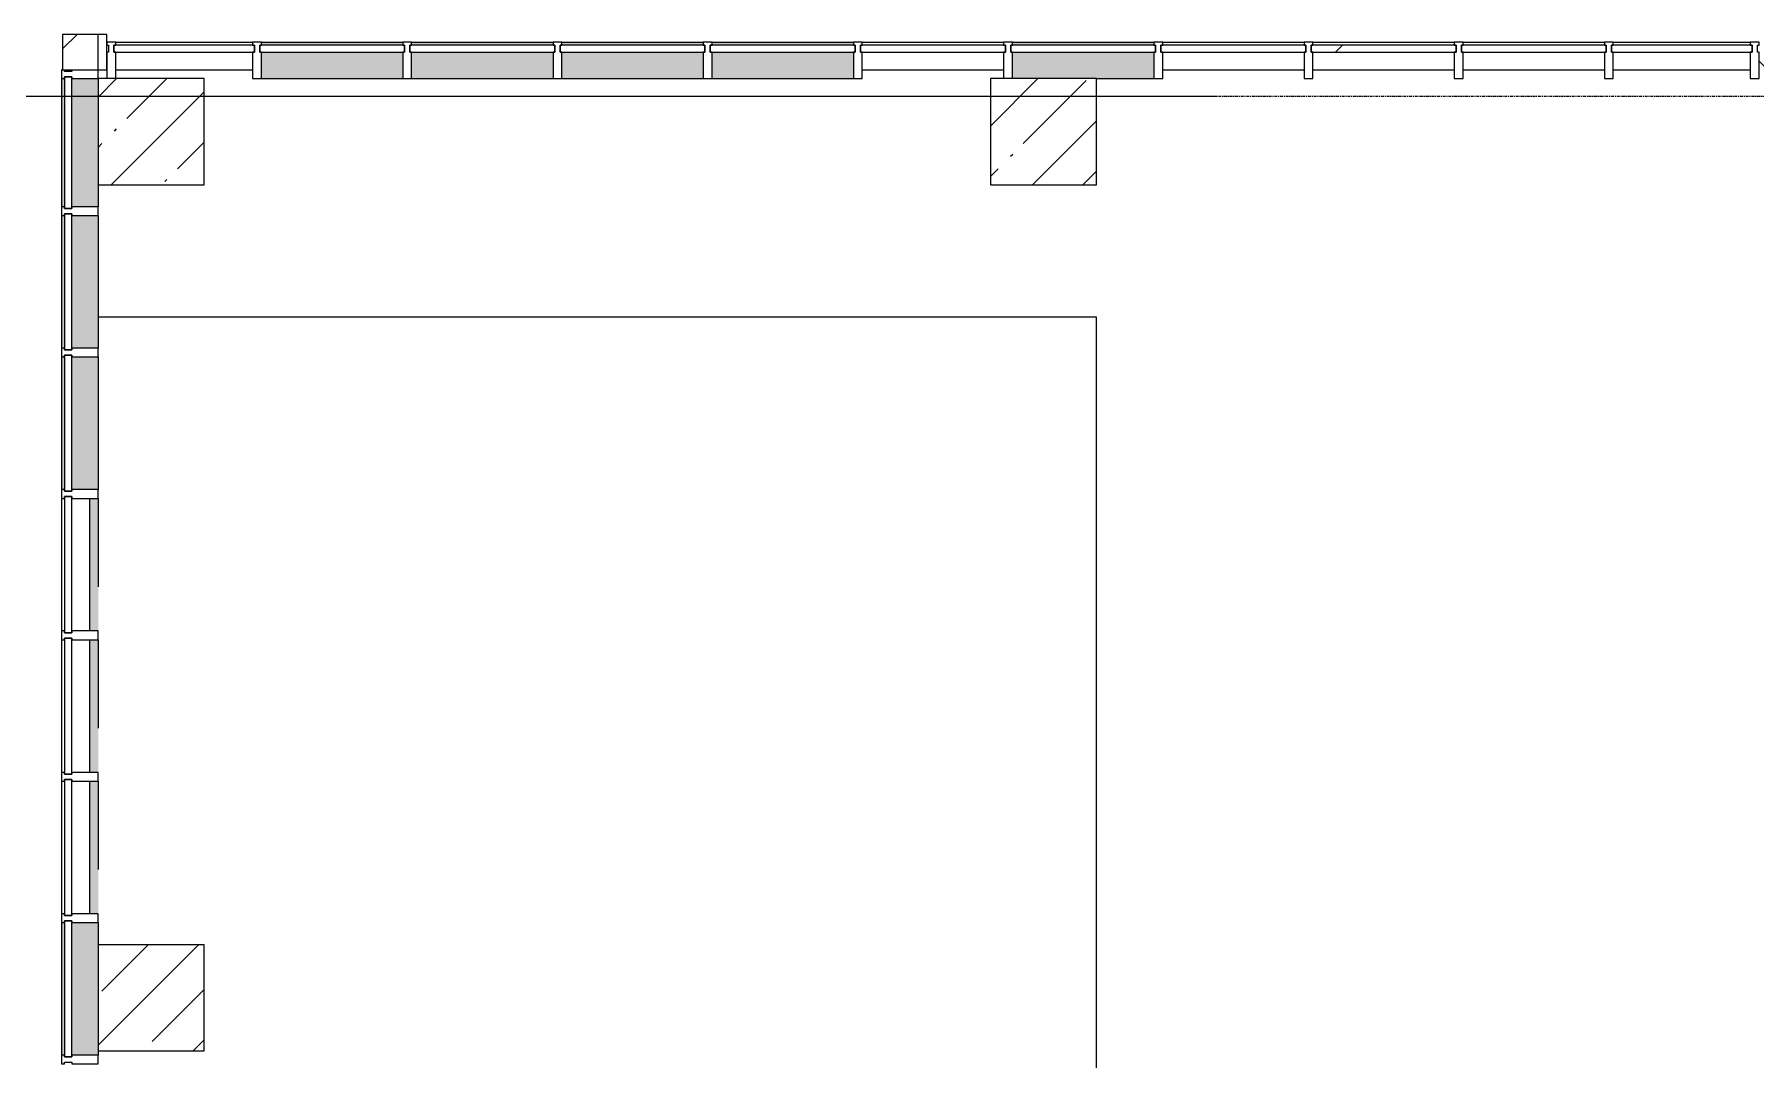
# Model space of a CAD drawing. Header units: millimetres. Extents: x 34897 to 231692, y -8553 to 29000.
# Drawn here: x 108382 to 118122, y 21550 to 27350 of the extents above; entities that cross this region are included whole.
import ezdxf

# ---------------------------------------------------------------- set-up
doc = ezdxf.new("R2010")
doc.units = ezdxf.units.MM
doc.linetypes.add('200_ШТРИХ__ш1_п0_6_', pattern=[800, 500, -300])
doc.linetypes.add('Осевая', pattern=[31.75, 6.35, -4.7625, 15.875, -4.7625])
for name, color, linetype, lineweight in [('A-DETL-MBND-1', 7, '200_ШТРИХ__ш1_п0_6_', 9), ('A-GLAZ-CURT-2', 7, 'Continuous', 5), ('A-GLAZ-CWMG-2', 7, 'Continuous', 5), ('A-WALL-3', 7, 'Continuous', 5), ('S-COLS-3', 7, 'Continuous', 5), ('Оси', 7, 'Continuous', 9), ('Оси-2', 7, 'Осевая', 9)]:
    doc.layers.add(name, color=color, linetype=linetype, lineweight=lineweight)
doc.layers.add('A-FLOR-1', color=7, linetype='Continuous', lineweight=5, true_color=0xaaaaaa)
doc.layers.add('A-GLAZ-CWMG-3', color=7, linetype='Continuous', lineweight=5, true_color=0x383e42)

# ---------------------------------------------------------------- blocks, each defined once
blk = doc.blocks.new('Прямоугольный импост - Импост структурный с накладкой - 190мм-22856805-2_10_2_птичка')
at = {"layer": 'A-GLAZ-CWMG-2'}
for p, q in [((0, 17), (-50, 17)), ((-50, 17), (-50, 0)), ((-50, 0), (-40, 0)), ((-40, 0), (-40, -40)), ((-10, -40), (-10, 0)), ((-10, 0), (-0.1, 0)), ((0, 11.1), (0, 17)), ((-40, -40), (-50, -40)), ((-50, -40), (-50, -190)), ((-0.1, -40), (-10, -40)), ((-50, -190), (0, -190))]:
    blk.add_line(p, q, dxfattribs=at)
blk = doc.blocks.new('Системная панель - Стекло - 40мм-22858580-2_10_2_птичка')
at = {"layer": 'A-GLAZ-CURT-2'}
for p, q in [((372.5, 40), (-372.5, 40)), ((-372.5, 40), (-372.5, 0)), ((-372.5, 0), (372.5, 0)), ((372.5, 0), (372.5, 40))]:
    blk.add_line(p, q, dxfattribs=at)
blk = doc.blocks.new('Системная панель - Стекло - 40мм-V69-2_10_2_птичка')
at = {"layer": 'A-GLAZ-CURT-2'}
for p, q in [((385, 40), (-385, 40)), ((-385, 40), (-385, 0)), ((-385, 0), (385, 0)), ((385, 0), (385, 40))]:
    blk.add_line(p, q, dxfattribs=at)
blk = doc.blocks.new('Прямоугольный импост - Импост структурный с накладкой - 190мм-22856798-2_10_2_птичка')
at = {"layer": 'A-GLAZ-CWMG-2'}
for p, q in [((-25, 0), (-25, 17)), ((-25, 17), (25, 17)), ((-15, 0), (-25, 0)), ((-15, -40), (-15, 0)), ((25, 0), (15, 0)), ((15, 0), (15, -40)), ((25, 17), (25, 0)), ((-25, -190), (-25, -40)), ((-25, -40), (-15, -40)), ((15, -40), (25, -40)), ((25, -40), (25, -190)), ((25, -190), (-25, -190))]:
    blk.add_line(p, q, dxfattribs=at)
blk = doc.blocks.new('Прямоугольный импост - Импост структурный с накладкой - 160мм-22858437-2_10_2_птичка')
at = {"layer": 'A-GLAZ-CWMG-2'}
for p, q in [((3854.1, 23925.1), (3854.1, 23175.1)), ((4011.1, 23925.1), (4011.1, 23175.1))]:
    blk.add_line(p, q, dxfattribs=at)
blk = doc.blocks.new('Системная панель - Стекло - 40мм-V70-2_10_2_птичка')
at = {"layer": 'A-GLAZ-CURT-2'}
for p, q in [((385, 40), (-385, 40)), ((-385, 40), (-385, 0)), ((-385, 0), (385, 0)), ((385, 0), (385, 40))]:
    blk.add_line(p, q, dxfattribs=at)
blk = doc.blocks.new('Системная панель - Стекло - 40мм-V71-2_10_2_птичка')
at = {"layer": 'A-GLAZ-CURT-2'}
h = blk.add_hatch(dxfattribs=at)
h.set_pattern_fill('FP_116', color=256, style=0, pattern_type=2)
h.set_pattern_definition([(135, (23850.1, -4371.1), (-1414.21, -1414.21), [1000, -3000]), (135, (24350.1, -5371.1), (-1414.21, -1414.21), [3000, -1000]), (135, (24850.1, -3371.1), (-1414.21, -1414.21), [1000, -3000])])
h.paths.add_polyline_path([(385, 40), (-385, 40), (-385, 0), (385, 0)])
for p, q in [((385, 40), (-385, 40)), ((-385, 40), (-385, 0)), ((-385, 0), (385, 0)), ((385, 0), (385, 40))]:
    blk.add_line(p, q, dxfattribs=at)
blk = doc.blocks.new('Системная панель - Стекло - 40мм-22856069-2_10_2_птичка')
at = {"layer": 'A-GLAZ-CURT-2'}
for p, q in [((397.5, 0), (-397.5, 0)), ((-397.5, 0), (-397.5, -40)), ((397.5, -40), (397.5, 0)), ((-397.5, -40), (397.5, -40))]:
    blk.add_line(p, q, dxfattribs=at)
blk = doc.blocks.new('Системная панель - Стекло - 40мм-22856070-2_10_2_птичка')
at = {"layer": 'A-GLAZ-CURT-2'}
h = blk.add_hatch(dxfattribs=at)
h.set_pattern_fill('FP_117', color=256, style=0, pattern_type=2)
h.set_pattern_definition([(45, (-9285, -26790), (-1414.21, 1414.21), [1000, -3000]), (45, (-10285, -27290), (-1414.21, 1414.21), [3000, -1000]), (45, (-8285, -27790), (-1414.21, 1414.21), [1000, -3000])])
h.paths.add_polyline_path([(410, -40), (410, 0), (-410, 0), (-410, -40)])
for p, q in [((410, 0), (-410, 0)), ((-410, 0), (-410, -40)), ((-410, -40), (410, -40)), ((410, -40), (410, 0))]:
    blk.add_line(p, q, dxfattribs=at)
blk = doc.blocks.new('Системная панель - Стекло - 40мм-V72-2_10_2_птичка')
at = {"layer": 'A-GLAZ-CURT-2'}
for p, q in [((410, 0), (-410, 0)), ((-410, 0), (-410, -40)), ((-410, -40), (410, -40)), ((410, -40), (410, 0))]:
    blk.add_line(p, q, dxfattribs=at)
blk = doc.blocks.new('Системная панель - Стекло - 40мм-22856305-2_10_2_птичка')
at = {"layer": 'A-GLAZ-CURT-2'}
h = blk.add_hatch(dxfattribs=at)
h.set_pattern_fill('FP_118', color=256, style=0, pattern_type=2)
h.set_pattern_definition([(45, (-11835.1, -26790), (-1414.21, 1414.21), [1000, -3000]), (45, (-12835.1, -27290), (-1414.21, 1414.21), [3000, -1000]), (45, (-10835.1, -27790), (-1414.21, 1414.21), [1000, -3000])])
h.paths.add_polyline_path([(410.1, -40), (410.1, 0), (-410.1, 0), (-410.1, -40)])
for p, q in [((410.1, 0), (-410.1, 0)), ((-410.1, 0), (-410.1, -40)), ((-410.1, -40), (410.1, -40)), ((410.1, -40), (410.1, 0))]:
    blk.add_line(p, q, dxfattribs=at)
blk = doc.blocks.new('Системная панель - Стекло - 40мм-V73-2_10_2_птичка')
at = {"layer": 'A-GLAZ-CURT-2'}
for p, q in [((410, 0), (-410, 0)), ((-410, 0), (-410, -40)), ((-410, -40), (410, -40)), ((410, -40), (410, 0))]:
    blk.add_line(p, q, dxfattribs=at)
blk = doc.blocks.new('Системная панель - Стекло - 40мм-V74-2_10_2_птичка')
at = {"layer": 'A-GLAZ-CURT-2'}
for p, q in [((397.5, 0), (-397.5, 0)), ((-397.5, 0), (-397.5, -40)), ((397.5, -40), (397.5, 0)), ((-397.5, -40), (397.5, -40))]:
    blk.add_line(p, q, dxfattribs=at)
blk = doc.blocks.new('Прямоугольный импост - Импост структурный с накладкой - 190мм-22856073-2_10_2_птичка')
at = {"layer": 'A-GLAZ-CWMG-2'}
for p, q in [((-50, 40), (-50, 190)), ((-50, 190), (0, 190)), ((0, 190), (0, 40)), ((-40, 40), (-50, 40)), ((-50, -17), (-50, 0)), ((-50, 0), (-40, 0)), ((-40, 0), (-40, 40)), ((-10, 40), (-10, 0)), ((0, 40), (-10, 40)), ((-10, 0), (0, 0)), ((0, 0), (0, -17)), ((0, -17), (-50, -17))]:
    blk.add_line(p, q, dxfattribs=at)
blk = doc.blocks.new('Прямоугольный импост - Импост структурный с накладкой - 160мм-22794259-2_10_2_птичка')
at = {"layer": 'A-GLAZ-CWMG-2'}
for p, q in [((4160, 27307), (4935, 27307)), ((4160, 27150), (4935, 27150))]:
    blk.add_line(p, q, dxfattribs=at)
blk = doc.blocks.new('Прямоугольный импост - Импост структурный с накладкой - 160мм-20149070-2_10_2_птичка')
at = {"layer": 'A-GLAZ-CWMG-2'}
for p, q in [((8385, 27307), (9185, 27307)), ((8385, 27150), (9185, 27150))]:
    blk.add_line(p, q, dxfattribs=at)
blk = doc.blocks.new('Прямоугольный импост - Импост структурный с накладкой - 160мм-22794460-2_10_2_птичка')
at = {"layer": 'A-GLAZ-CWMG-2'}
for p, q in [((10935, 27307), (11285, 27307)), ((10935, 27150), (11285, 27150))]:
    blk.add_line(p, q, dxfattribs=at)
blk = doc.blocks.new('Прямоугольный импост - Импост структурный с накладкой - 160мм-22794342-2_10_2_птичка')
at = {"layer": 'A-GLAZ-CWMG-2'}
for p, q in [((11285, 27307), (11735.3, 27307)), ((11285, 27150), (11735.3, 27150))]:
    blk.add_line(p, q, dxfattribs=at)
blk = doc.blocks.new('Прямоугольный импост - Импост структурный с накладкой - 190мм-22856065-2_10_2_птичка')
at = {"layer": 'A-GLAZ-CWMG-2'}
for p, q in [((-25, 40), (-25, 190)), ((-25, 190), (25, 190)), ((25, 190), (25, 40)), ((-15, 40), (-25, 40)), ((-25, -17), (-25, 0)), ((-25, 0), (-15, 0)), ((-15, 0), (-15, 40)), ((15, 40), (15, 0)), ((25, 40), (15, 40)), ((15, 0), (25, 0)), ((25, 0), (25, -17)), ((25, -17), (-25, -17))]:
    blk.add_line(p, q, dxfattribs=at)
blk = doc.blocks.new('Прямоугольный импост - Импост структурный с накладкой - 190мм-V75-2_10_2_птичка')
at = {"layer": 'A-GLAZ-CWMG-2'}
for p, q in [((-50, 190), (-50, 40)), ((0, 40), (0, 190)), ((-50, 40), (-40, 40)), ((-40, 0), (-50, 0)), ((-50, 0), (-50, -17)), ((-40, 40), (-40, 0)), ((-10, 0), (-10, 40)), ((-10, 40), (0, 40)), ((0, 0), (-10, 0)), ((0, -17), (0, 0)), ((-50, -17), (0, -17))]:
    blk.add_line(p, q, dxfattribs=at)
blk = doc.blocks.new('Системная панель - Стекло - 40мм-V100-2_10_2_птичка')
at = {"layer": 'A-GLAZ-CURT-2'}
h = blk.add_hatch(dxfattribs=at)
h.set_pattern_fill('FP_139', color=256, style=0, pattern_type=2)
h.set_pattern_definition([(135, (24650.1, -4371.1), (-1414.21, -1414.21), [1000, -3000]), (135, (25150.1, -5371.1), (-1414.21, -1414.21), [3000, -1000]), (135, (25650.1, -3371.1), (-1414.21, -1414.21), [1000, -3000])])
h.paths.add_polyline_path([(385, 40), (-385, 40), (-385, 0), (385, 0)])
for p, q in [((385, 40), (-385, 40)), ((-385, 40), (-385, 0)), ((-385, 0), (385, 0)), ((385, 0), (385, 40))]:
    blk.add_line(p, q, dxfattribs=at)
blk = doc.blocks.new('Прямоугольный импост - Импост структурный с накладкой - 190мм-V101-2_10_2_птичка')
at = {"layer": 'A-GLAZ-CWMG-3'}
for points in [[(3871.1, 24775.1), (3871.1, 25525.1), (3854.1, 25525.1), (3854.1, 24775.1)], [(4061.1, 24775.1), (4061.1, 25525.1), (3911.1, 25525.1), (3911.1, 24775.1)]]:
    blk.add_hatch(color=256, dxfattribs=at).paths.add_polyline_path(points)
at = {"layer": 'A-GLAZ-CWMG-2'}
for p, q in [((3854.1, 25525.1), (3854.1, 24775.1)), ((4061.1, 25525.1), (4061.1, 24775.1))]:
    blk.add_line(p, q, dxfattribs=at)
blk = doc.blocks.new('Системная панель - Стекло - 40мм-V102-2_10_2_птичка')
at = {"layer": 'A-GLAZ-CURT-2'}
for p, q in [((410, 0), (-410, 0)), ((-410, 0), (-410, -40)), ((-410, -40), (410, -40)), ((410, -40), (410, 0))]:
    blk.add_line(p, q, dxfattribs=at)
blk = doc.blocks.new('Прямоугольный импост - Импост структурный с накладкой - 190мм-23186024-2_10_2_птичка')
at = {"layer": 'A-GLAZ-CWMG-3'}
for points in [[(9987, 27290), (10035, 27290), (10035, 27307), (9235, 27307), (9235, 27290)], [(9987, 27100), (10035, 27100), (10035, 27250), (9235, 27250), (9235, 27100), (9710, 27100)]]:
    blk.add_hatch(color=256, dxfattribs=at).paths.add_polyline_path(points)
at = {"layer": 'A-GLAZ-CWMG-2'}
for p, q in [((9235, 27307), (10035, 27307)), ((9710, 27100), (10035, 27100))]:
    blk.add_line(p, q, dxfattribs=at)
blk = doc.blocks.new('Прямоугольный импост - Импост структурный с накладкой - 190мм-V103-2_10_2_птичка')
at = {"layer": 'A-GLAZ-CWMG-2'}
for p, q in [((-25, 40), (-25, 190)), ((25, 190), (25, 40)), ((-15, 40), (-25, 40)), ((-25, -17), (-25, 0)), ((-25, 0), (-15, 0)), ((-15, 0), (-15, 40)), ((15, 40), (15, 0)), ((25, 40), (15, 40)), ((15, 0), (25, 0)), ((25, 0), (25, -17)), ((25, -17), (-25, -17))]:
    blk.add_line(p, q, dxfattribs=at)
blk = doc.blocks.new('Системная панель - Стекло - 40мм-V104-2_10_2_птичка')
at = {"layer": 'A-GLAZ-CURT-2'}
for p, q in [((410, 0), (-410, 0)), ((-410, 0), (-410, -40)), ((-410, -40), (410, -40)), ((410, -40), (410, 0))]:
    blk.add_line(p, q, dxfattribs=at)
blk = doc.blocks.new('Прямоугольный импост - Импост структурный с накладкой - 190мм-V105-2_10_2_птичка')
at = {"layer": 'A-GLAZ-CWMG-3'}
for points in [[(8132, 27290), (8335, 27290), (8335, 27307), (7535, 27307), (7535, 27290)], [(8132, 27100), (8335, 27100), (8335, 27250), (7535, 27250), (7535, 27100)]]:
    blk.add_hatch(color=256, dxfattribs=at).paths.add_polyline_path(points)
at = {"layer": 'A-GLAZ-CWMG-2'}
for p, q in [((7535, 27307), (8335, 27307)), ((7535, 27100), (8335, 27100))]:
    blk.add_line(p, q, dxfattribs=at)
blk = doc.blocks.new('Системная панель - Стекло - 40мм-V132-2_10_2_птичка')
at = {"layer": 'A-GLAZ-CURT-2'}
for p, q in [((410, 0), (-410, 0)), ((-410, 0), (-410, -40)), ((-410, -40), (410, -40)), ((410, -40), (410, 0))]:
    blk.add_line(p, q, dxfattribs=at)
blk = doc.blocks.new('Системная панель - Стекло - 40мм-V133-2_10_2_птичка')
at = {"layer": 'A-GLAZ-CURT-2'}
for p, q in [((410, 0), (-410, 0)), ((-410, 0), (-410, -40)), ((-410, -40), (410, -40)), ((410, -40), (410, 0))]:
    blk.add_line(p, q, dxfattribs=at)
blk = doc.blocks.new('Прямоугольный импост - Импост структурный с накладкой - 190мм-22858574-2_10_2_птичка')
at = {"layer": 'A-GLAZ-CWMG-3'}
for points in [[(3871.1, 26375.1), (3871.1, 27100.1), (3854.1, 27100.1), (3854.1, 26375.1)], [(4061.1, 26375.1), (4060, 27100.1), (3911.1, 27100.1), (3911.1, 26375.1), (4060, 26375.1)]]:
    blk.add_hatch(color=256, dxfattribs=at).paths.add_polyline_path(points)
at = {"layer": 'A-GLAZ-CWMG-2'}
for p, q in [((3854.1, 27100.1), (3854.1, 26375.1)), ((4061.1, 26500), (4061.1, 26375.1))]:
    blk.add_line(p, q, dxfattribs=at)
blk = doc.blocks.new('BSC_Колонна _Прямоугольная - 200х200-22401950-2_10_2_птичка')
at = {"layer": 'S-COLS-3'}
h = blk.add_hatch(dxfattribs=at)
h.set_pattern_fill('FP_177', color=256, style=0, pattern_type=2)
h.set_pattern_definition([(45, (-3960, -27250), (-176.7767, 176.7767), [])])
h.paths.add_polyline_path([(100, -100), (100, 100), (-100, 100), (-100, -100)])
for p, q in [((100, 100), (-100, 100)), ((-100, 100), (-100, -100)), ((100, -100), (100, 100)), ((-100, -100), (100, -100))]:
    blk.add_line(p, q, dxfattribs=at)
blk = doc.blocks.new('Системная панель - Стекло - 40мм-V146-2_10_2_птичка')
at = {"layer": 'A-GLAZ-CURT-2'}
h = blk.add_hatch(dxfattribs=at)
h.set_pattern_fill('FP_178', color=256, style=0, pattern_type=2)
h.set_pattern_definition([(45, (-6735, -26790), (-1414.21, 1414.21), [1000, -3000]), (45, (-7735, -27290), (-1414.21, 1414.21), [3000, -1000]), (45, (-5735, -27790), (-1414.21, 1414.21), [1000, -3000])])
h.paths.add_polyline_path([(410, -40), (410, 0), (-410, 0), (-410, -40), (41.9, -40)])
for p, q in [((410, 0), (-410, 0)), ((-410, 0), (-410, -40)), ((-410, -40), (410, -40)), ((410, -40), (410, 0))]:
    blk.add_line(p, q, dxfattribs=at)
blk = doc.blocks.new('Системная панель - Стекло - 40мм-V147-2_10_2_птичка')
at = {"layer": 'A-GLAZ-CURT-2'}
for p, q in [((385, 40), (-385, 40)), ((-385, 40), (-385, 0)), ((-385, 0), (385, 0)), ((385, 0), (385, 40))]:
    blk.add_line(p, q, dxfattribs=at)
blk = doc.blocks.new('BSC_Колонна _Прямоугольная - 600х600-V151-2_10_2_птичка')
at = {"layer": 'S-COLS-3'}
h = blk.add_hatch(dxfattribs=at)
h.set_pattern_fill('FP_181', color=256, style=0, pattern_type=2)
h.set_pattern_definition([(45, (-9410, -26800), (-285.123, 285.123), []), (45, (-9124.88, -26800), (-285.123, 285.123), [504.031, -100.806, 16.764, -84.042])])
h.paths.add_polyline_path([(-300, -300), (300, -300), (300, 300), (-300, 300)])
for p, q in [((300, 300), (-300, 300)), ((-300, 300), (-300, -300)), ((300, -300), (300, 300)), ((-300, -300), (300, -300))]:
    blk.add_line(p, q, dxfattribs=at)
blk = doc.blocks.new('BSC_Колонна _Прямоугольная - 600х600-V152-2_10_2_птичка')
at = {"layer": 'S-COLS-3'}
h = blk.add_hatch(dxfattribs=at)
h.set_pattern_fill('FP_182', color=256, style=0, pattern_type=2)
h.set_pattern_definition([(45, (-4360, -26800), (-285.123, 285.123), []), (45, (-4074.88, -26800), (-285.123, 285.123), [504.031, -100.806, 16.764, -84.042])])
h.paths.add_polyline_path([(-300, -300), (300, -300), (300, 300), (-300, 300), (-300, 39.2)])
for p, q in [((300, 300), (-300, 300)), ((-300, 300), (-300, -300)), ((300, -300), (300, 300)), ((-300, -300), (300, -300))]:
    blk.add_line(p, q, dxfattribs=at)
blk = doc.blocks.new('BSC_Колонна _Прямоугольная - 600х600-V153-2_10_2_птичка')
at = {"layer": 'S-COLS-3'}
h = blk.add_hatch(dxfattribs=at)
h.set_pattern_fill('FP_184', color=256, style=0, pattern_type=2)
h.set_pattern_definition([(45, (-4360, -21900), (-285.123, 285.123), []), (45, (-4074.88, -21900), (-285.123, 285.123), [504.031, -100.806, 16.764, -84.042])])
h.paths.add_polyline_path([(-300, -300), (300, -300), (300, 300), (-300, 300), (-300, -266.9)])
for p, q in [((300, 300), (-300, 300)), ((-300, 300), (-300, -300)), ((300, -300), (300, 300)), ((-300, -300), (300, -300))]:
    blk.add_line(p, q, dxfattribs=at)
blk = doc.blocks.new('Системная панель - Стекло - 40мм-V162-2_10_2_птичка')
at = {"layer": 'A-GLAZ-CURT-2'}
for p, q in [((385, 40), (-385, 40)), ((-385, 40), (-385, 0)), ((-385, 0), (385, 0)), ((385, 0), (385, 40))]:
    blk.add_line(p, q, dxfattribs=at)
blk = doc.blocks.new('Прямоугольный импост - Импост структурный с накладкой - 190мм-V163-2_10_2_птичка')
at = {"layer": 'A-GLAZ-CWMG-3'}
for points in [[(3871.1, 21575.1), (3871.1, 22325.1), (3854.1, 22325.1), (3854.1, 21575.1)], [(4061.1, 21575.1), (4060, 22325.1), (3911.1, 22325.1), (3911.1, 21575.1), (4060, 21575.1)]]:
    blk.add_hatch(color=256, dxfattribs=at).paths.add_polyline_path(points)
at = {"layer": 'A-GLAZ-CWMG-2'}
for p, q in [((3854.1, 22325.1), (3854.1, 21575.1)), ((4061.1, 22325.1), (4061.1, 22200)), ((4061.1, 21600), (4061.1, 21575.1))]:
    blk.add_line(p, q, dxfattribs=at)
blk = doc.blocks.new('Прямоугольный импост - Импост структурный с накладкой - 190мм-V181-2_10_2_птичка')
at = {"layer": 'A-DETL-MBND-1'}
blk.add_hatch(color=256, dxfattribs=at).paths.add_polyline_path([(4061.1, 23975.1), (4061.1, 24725.1), (4011.1, 24725.1), (4011.1, 23975.1)])
blk.add_line((4061.1, 24725.1), (4061.1, 23975.1), dxfattribs=at)

msp = doc.modelspace()

# ---------------------------------------------------------------- hatches: boundary and pattern name
at = {"layer": 'A-WALL-3'}
h = msp.add_hatch(dxfattribs=at)
h.set_pattern_fill('FP_103', color=256, style=0, pattern_type=2)
h.set_pattern_definition([(135, (104681.52, 0), (-176.7767, -176.7767), [])])
h.paths.add_polyline_path([(118378.6, 27150), (118391.5, 27150), (118391.5, 27350), (118141.8, 27350), (118141.8, 27150)])
h.paths.add_polyline_path([(108741.5, 27150), (108791.5, 27150), (108791.5, 27350), (108741.5, 27350)])

# ---------------------------------------------------------------- linework, layer by layer
at = {"layer": 'A-FLOR-1'}
for p, q in [((114391.5, 25750), (108742.6, 25750)), ((114391.5, 20770), (114391.5, 25750))]:
    msp.add_line(p, q, dxfattribs=at)
at = {"layer": 'A-WALL-3'}
for p, q in [((108791.5, 27350), (108741.5, 27350)), ((108791.5, 27150), (108791.5, 27350)), ((108741.5, 27150), (108791.5, 27150))]:
    msp.add_line(p, q, dxfattribs=at)
at = {"layer": 'Оси'}
msp.add_line((102570.5, 27000), (115070.5, 27000), dxfattribs=at)
at = {"layer": 'Оси-2'}
msp.add_line((115070.5, 27000), (126041.5, 27000), dxfattribs=at)

# ---------------------------------------------------------------- block references
at = {"layer": 'A-DETL-MBND-1'}
for p in [(104681.5, 0), (104681.5, -800), (104681.5, -1600)]:
    msp.add_blockref('Прямоугольный импост - Импост структурный с накладкой - 190мм-V181-2_10_2_птичка', p, dxfattribs=at)
at = {"layer": 'A-GLAZ-CURT-2'}
for name, p in [('Системная панель - Стекло - 40мм-22856069-2_10_2_птичка', (109229, 27290)), ('Системная панель - Стекло - 40мм-V133-2_10_2_птичка', (110066.5, 27290)), ('Системная панель - Стекло - 40мм-V146-2_10_2_птичка', (110916.5, 27290)), ('Системная панель - Стекло - 40мм-V132-2_10_2_птичка', (111766.5, 27290)), ('Системная панель - Стекло - 40мм-V104-2_10_2_птичка', (112616.5, 27290)), ('Системная панель - Стекло - 40мм-22856070-2_10_2_птичка', (113466.5, 27290)), ('Системная панель - Стекло - 40мм-V102-2_10_2_птичка', (114316.5, 27290)), ('Системная панель - Стекло - 40мм-V72-2_10_2_птичка', (115166.5, 27290)), ('Системная панель - Стекло - 40мм-22856305-2_10_2_птичка', (116016.6, 27290)), ('Системная панель - Стекло - 40мм-V73-2_10_2_птичка', (116866.8, 27290)), ('Системная панель - Стекло - 40мм-V74-2_10_2_птичка', (117704.3, 27290))]:
    msp.add_blockref(name, p, dxfattribs=at)
at = {"layer": 'A-GLAZ-CURT-2', "rotation": 269.9999999999999}
for name, p in [('Системная панель - Стекло - 40мм-22858580-2_10_2_птичка', (108552.6, 26737.6)), ('Системная панель - Стекло - 40мм-V147-2_10_2_птичка', (108552.6, 25950.1)), ('Системная панель - Стекло - 40мм-V100-2_10_2_птичка', (108552.6, 25150.1)), ('Системная панель - Стекло - 40мм-V71-2_10_2_птичка', (108552.6, 24350.1)), ('Системная панель - Стекло - 40мм-V69-2_10_2_птичка', (108552.6, 23550.1)), ('Системная панель - Стекло - 40мм-V70-2_10_2_птичка', (108552.6, 22750.1)), ('Системная панель - Стекло - 40мм-V162-2_10_2_птичка', (108552.6, 21950.1))]:
    msp.add_blockref(name, p, dxfattribs=at)
at = {"layer": 'A-GLAZ-CWMG-2'}
for name, p, rotation in [('Прямоугольный импост - Импост структурный с накладкой - 190мм-V75-2_10_2_птичка', (108791.5, 27290), 180), ('Прямоугольный импост - Импост структурный с накладкой - 190мм-22856805-2_10_2_птичка', (108552.6, 27150.1), 89.99999999999991)]:
    msp.add_blockref(name, p, dxfattribs=dict(at, rotation=rotation))
for name, p in [('Прямоугольный импост - Импост структурный с накладкой - 160мм-22794259-2_10_2_птичка', (104681.5, 0)), ('Прямоугольный импост - Импост структурный с накладкой - 190мм-V105-2_10_2_птичка', (102131.5, 0)), ('Прямоугольный импост - Импост структурный с накладкой - 190мм-V105-2_10_2_птичка', (102981.5, 0)), ('Прямоугольный импост - Импост структурный с накладкой - 190мм-V105-2_10_2_птичка', (103831.5, 0)), ('Прямоугольный импост - Импост структурный с накладкой - 190мм-V105-2_10_2_птичка', (104681.5, 0)), ('Прямоугольный импост - Импост структурный с накладкой - 160мм-20149070-2_10_2_птичка', (104681.5, 0)), ('Прямоугольный импост - Импост структурный с накладкой - 190мм-23186024-2_10_2_птичка', (104681.5, 0)), ('Прямоугольный импост - Импост структурный с накладкой - 160мм-20149070-2_10_2_птичка', (106381.5, 0)), ('Прямоугольный импост - Импост структурный с накладкой - 160мм-22794460-2_10_2_птичка', (104681.5, 0)), ('Прямоугольный импост - Импост структурный с накладкой - 160мм-22794342-2_10_2_птичка', (104681.5, 0)), ('Прямоугольный импост - Импост структурный с накладкой - 160мм-20149070-2_10_2_птичка', (108081.8, 0)), ('Прямоугольный импост - Импост структурный с накладкой - 160мм-22794259-2_10_2_птичка', (113156.8, 0)), ('Прямоугольный импост - Импост структурный с накладкой - 190мм-22858574-2_10_2_птичка', (104681.5, 0)), ('Прямоугольный импост - Импост структурный с накладкой - 190мм-V101-2_10_2_птичка', (104681.5, 800)), ('Прямоугольный импост - Импост структурный с накладкой - 190мм-V101-2_10_2_птичка', (104681.5, 0)), ('Прямоугольный импост - Импост структурный с накладкой - 160мм-22858437-2_10_2_птичка', (104681.5, 800)), ('Прямоугольный импост - Импост структурный с накладкой - 160мм-22858437-2_10_2_птичка', (104681.5, 0)), ('Прямоугольный импост - Импост структурный с накладкой - 160мм-22858437-2_10_2_птичка', (104681.5, -800)), ('Прямоугольный импост - Импост структурный с накладкой - 190мм-V163-2_10_2_птичка', (104681.5, 0))]:
    msp.add_blockref(name, p, dxfattribs=at)
at = {"layer": 'A-GLAZ-CWMG-2', "extrusion": (0, 0, -1)}
for name, p, rotation in [('Прямоугольный импост - Импост структурный с накладкой - 190мм-22856065-2_10_2_птичка', (-109641.5, 27290), 180), ('Прямоугольный импост - Импост структурный с накладкой - 190мм-22856065-2_10_2_птичка', (-110491.5, 27290), 180), ('Прямоугольный импост - Импост структурный с накладкой - 190мм-22856065-2_10_2_птичка', (-111341.5, 27290), 180), ('Прямоугольный импост - Импост структурный с накладкой - 190мм-22856065-2_10_2_птичка', (-112191.5, 27290), 180), ('Прямоугольный импост - Импост структурный с накладкой - 190мм-22856065-2_10_2_птичка', (-113041.5, 27290), 180), ('Прямоугольный импост - Импост структурный с накладкой - 190мм-V103-2_10_2_птичка', (-113891.5, 27290), 180), ('Прямоугольный импост - Импост структурный с накладкой - 190мм-22856065-2_10_2_птичка', (-114741.5, 27290), 180), ('Прямоугольный импост - Импост структурный с накладкой - 190мм-22856065-2_10_2_птичка', (-115591.5, 27290), 180), ('Прямоугольный импост - Импост структурный с накладкой - 190мм-22856065-2_10_2_птичка', (-116441.8, 27290), 180), ('Прямоугольный импост - Импост структурный с накладкой - 190мм-22856065-2_10_2_птичка', (-117291.8, 27290), 180), ('Прямоугольный импост - Импост структурный с накладкой - 190мм-22856073-2_10_2_птичка', (-118141.8, 27290), 180), ('Прямоугольный импост - Импост структурный с накладкой - 190мм-22856798-2_10_2_птичка', (-108552.6, 26350.1), 270.0000000000001), ('Прямоугольный импост - Импост структурный с накладкой - 190мм-22856798-2_10_2_птичка', (-108552.6, 25550.1), 270.0000000000001), ('Прямоугольный импост - Импост структурный с накладкой - 190мм-22856798-2_10_2_птичка', (-108552.6, 24750.1), 270.0000000000001), ('Прямоугольный импост - Импост структурный с накладкой - 190мм-22856798-2_10_2_птичка', (-108552.6, 23950.1), 270.0000000000001), ('Прямоугольный импост - Импост структурный с накладкой - 190мм-22856798-2_10_2_птичка', (-108552.6, 23150.1), 270.0000000000001), ('Прямоугольный импост - Импост структурный с накладкой - 190мм-22856798-2_10_2_птичка', (-108552.6, 22350.1), 270.0000000000001), ('Прямоугольный импост - Импост структурный с накладкой - 190мм-22856798-2_10_2_птичка', (-108552.6, 21550.1), 270.0000000000001)]:
    msp.add_blockref(name, p, dxfattribs=dict(at, rotation=rotation))
at = {"layer": 'S-COLS-3'}
for name, p in [('BSC_Колонна _Прямоугольная - 200х200-22401950-2_10_2_птичка', (108641.5, 27250)), ('BSC_Колонна _Прямоугольная - 600х600-V152-2_10_2_птичка', (109041.5, 26800)), ('BSC_Колонна _Прямоугольная - 600х600-V151-2_10_2_птичка', (114091.5, 26800)), ('BSC_Колонна _Прямоугольная - 600х600-V153-2_10_2_птичка', (109041.5, 21900))]:
    msp.add_blockref(name, p, dxfattribs=at)

doc.saveas('drawing.dxf')
